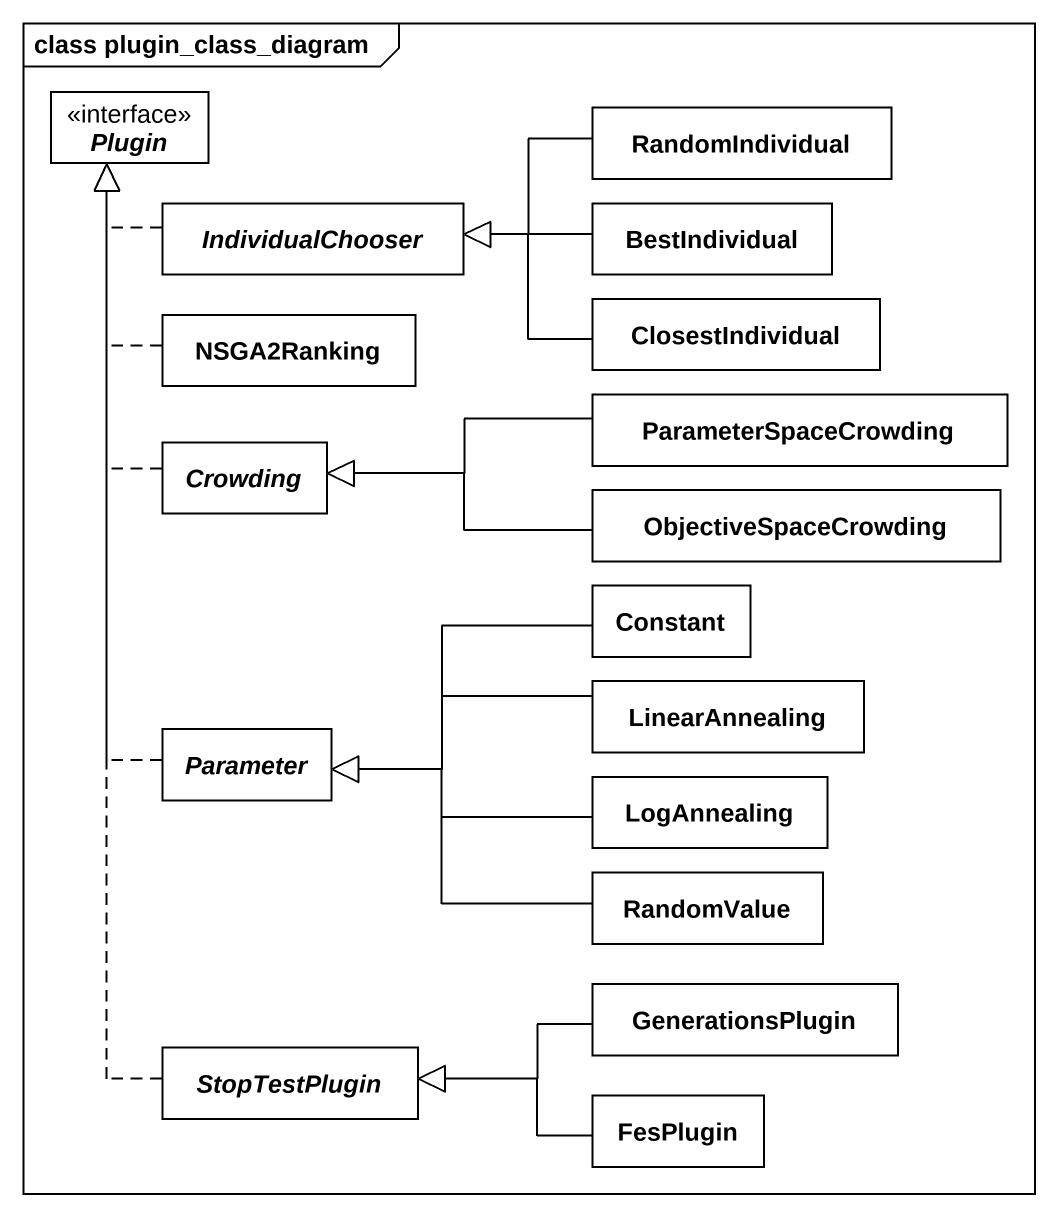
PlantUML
@startuml
mainframe class plugin_class_diagram
hide circle
hide empty members
interface Plugin #FFFFFF
class RandomIndividual #FFFFFF
abstract class IndividualChooser #FFFFFF
class BestIndividual #FFFFFF
class NSGA2Ranking #FFFFFF
class ClosestIndividual #FFFFFF
abstract class Crowding #FFFFFF
class ParameterSpaceCrowding #FFFFFF
class ObjectiveSpaceCrowding #FFFFFF
class Constant #FFFFFF
class LinearAnnealing #FFFFFF
abstract class Parameter #FFFFFF
class LogAnnealing #FFFFFF
class RandomValue #FFFFFF
class GenerationsPlugin #FFFFFF
abstract class StopTestPlugin #FFFFFF
class FesPlugin #FFFFFF
RandomIndividual -left-|> IndividualChooser
IndividualChooser .up.|> Plugin
BestIndividual -left-|> IndividualChooser
NSGA2Ranking .up.|> Plugin
ClosestIndividual -left-|> IndividualChooser
Crowding .up.|> Plugin
ParameterSpaceCrowding -left-|> Crowding
ObjectiveSpaceCrowding -left-|> Crowding
Constant -left-|> Parameter
LinearAnnealing -left-|> Parameter
Parameter .up.|> Plugin
LogAnnealing -left-|> Parameter
RandomValue -left-|> Parameter
GenerationsPlugin -left-|> StopTestPlugin
StopTestPlugin .up.|> Plugin
FesPlugin -left-|> StopTestPlugin
@enduml
